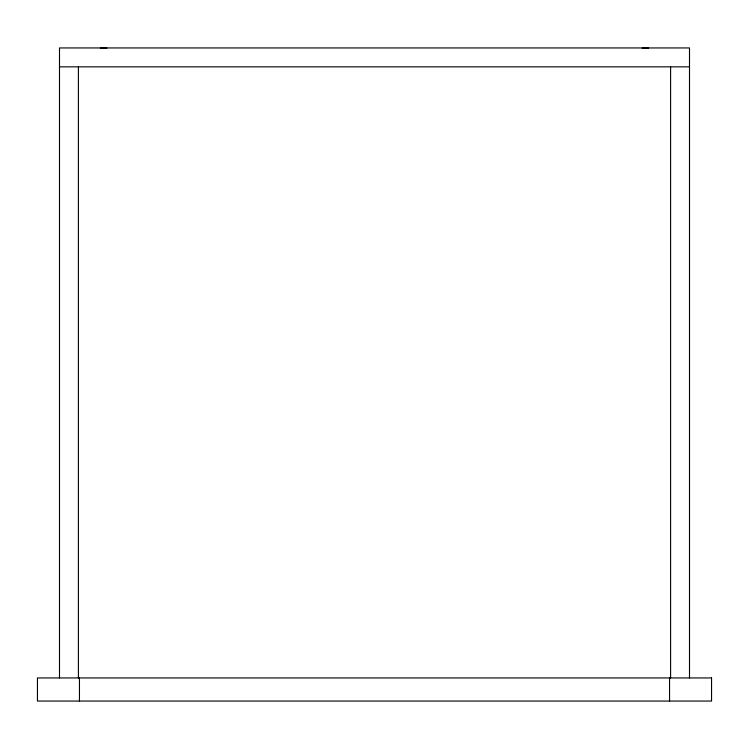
<?xml version="1.0" encoding="UTF-8"?>
<svg xmlns="http://www.w3.org/2000/svg" width="749" height="749" viewBox="0 0 749 749"><rect width="100%" height="100%" fill="white"/><g stroke="black" fill="none" stroke-linecap="round" stroke-linejoin="round"><path stroke-width="1.12" d="M59.499 66.848L689.501 66.848M689.501 677.948L689.501 47.945L59.499 47.945L59.499 677.948M670.598 66.848L670.598 677.948M669.55 677.948L669.55 701.055M79.45 677.948L79.45 701.055M78.402 66.848L78.402 677.948M100.319 48.076A42 42 0 0 1 106.882 48.076M642.118 48.076A42 42 0 0 1 648.681 48.076M711.55 677.948L37.45 677.948L37.45 701.055L711.55 701.055L711.55 677.948"/></g></svg>
